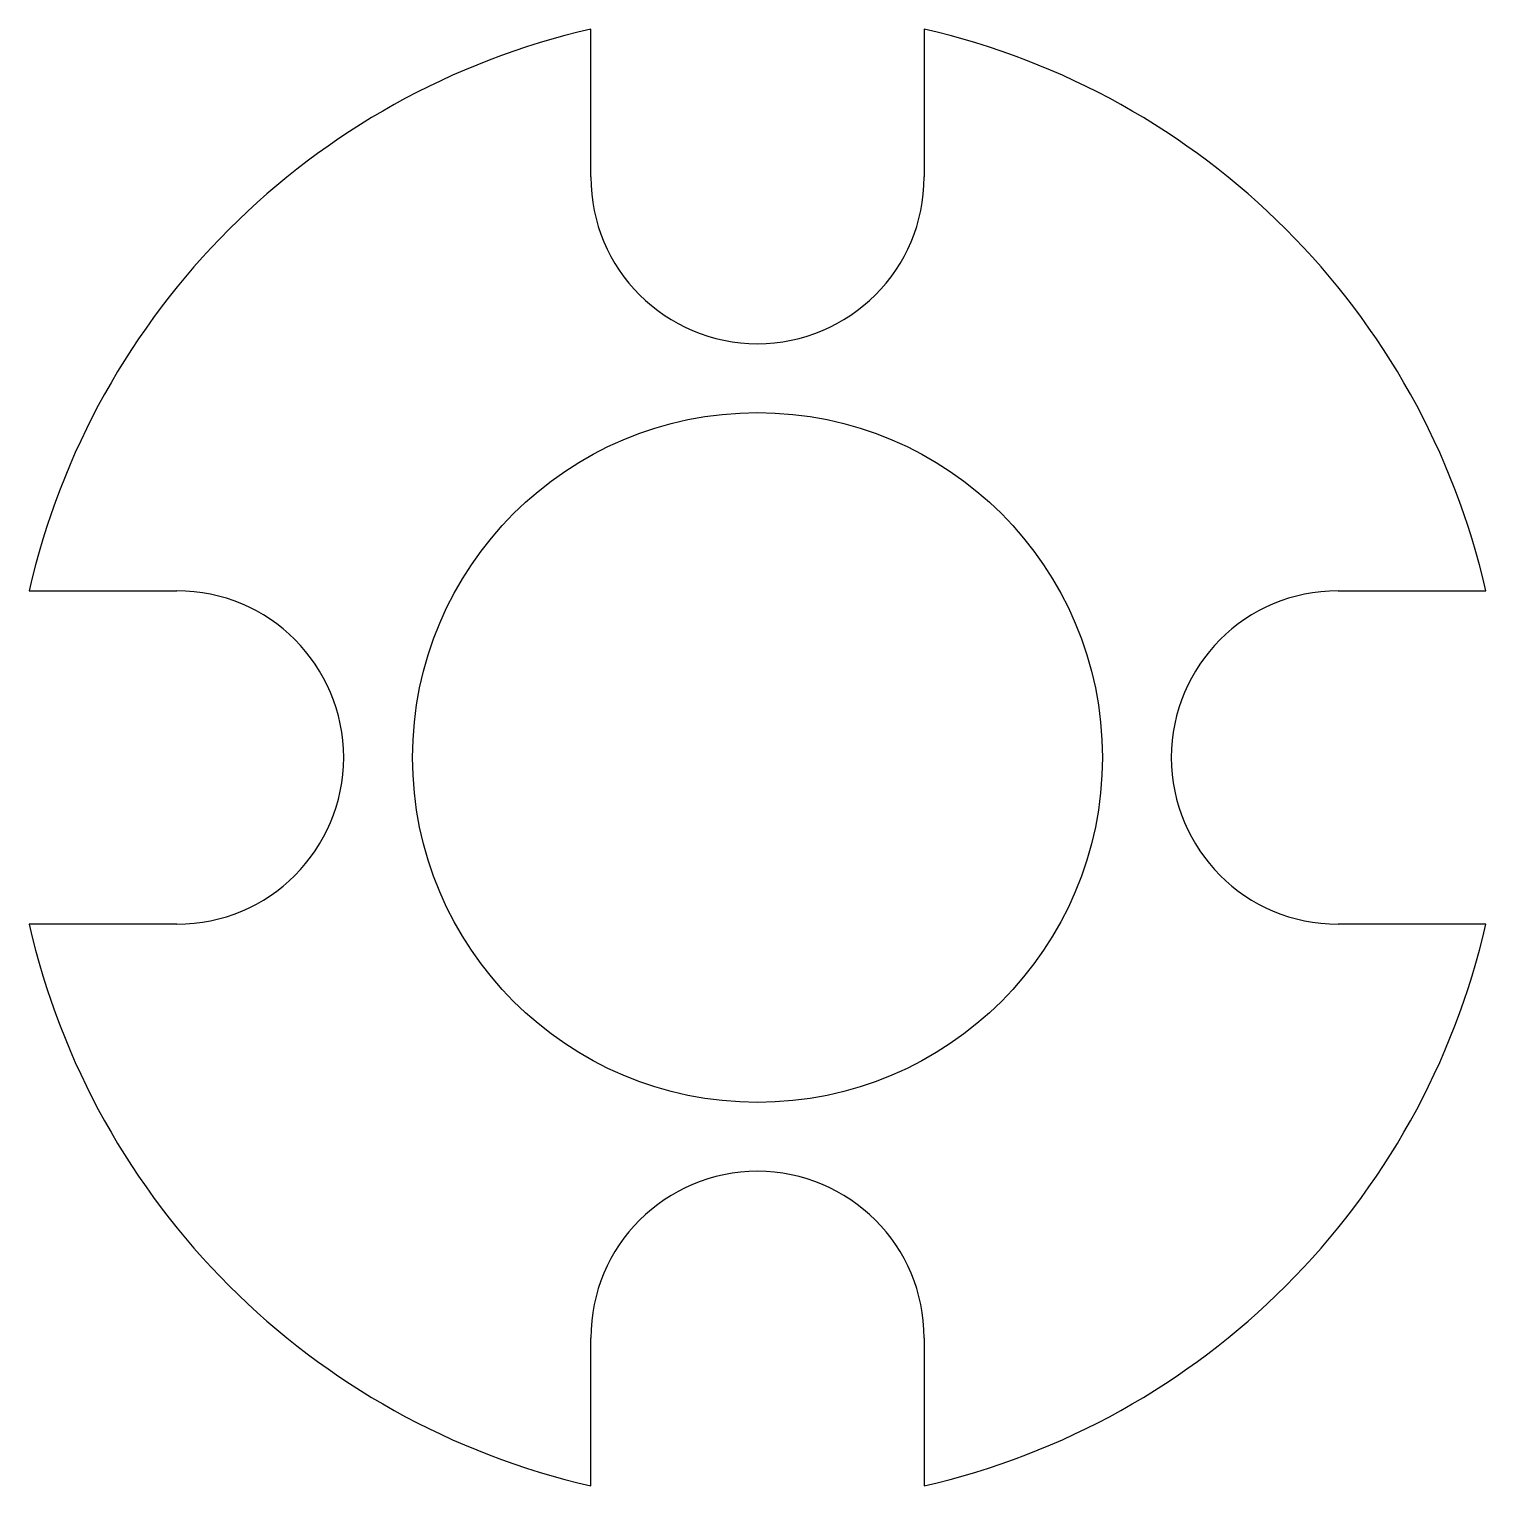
# Model space of a CAD drawing. Header units: millimetres. Extents: x -3.17 to 3.17, y -3.17 to 3.17.
import ezdxf

# ---------------------------------------------------------------- set-up
doc = ezdxf.new("R2010")
doc.units = ezdxf.units.MM

msp = doc.modelspace()

# ---------------------------------------------------------------- linework, layer by layer
at = {"color": 7, "linetype": 'Continuous', "lineweight": 25}
for p, q in [((-0.725, 2.525), (-0.725, 3.1681)), ((0.725, 3.1681), (0.725, 2.525)), ((-3.1681, 0.725), (-2.525, 0.725)), ((2.525, 0.725), (3.1681, 0.725)), ((-2.525, -0.725), (-3.1681, -0.725)), ((3.1681, -0.725), (2.525, -0.725)), ((-0.725, -3.1681), (-0.725, -2.525)), ((0.725, -2.525), (0.725, -3.1681))]:
    msp.add_line(p, q, dxfattribs=at)
msp.add_circle((0, 0), 1.5, dxfattribs=at)
for centre, radius, start, end in [((0, 0), 3.25, 12.88982, 77.11018), ((0, 0), 3.25, 102.88982, 167.11018), ((0, 2.525), 0.725, 180, 0), ((-2.525, 0), 0.725, 270, 90), ((2.525, 0), 0.725, 90, 270), ((0, 0), 3.25, 192.88982, 257.11018), ((0, 0), 3.25, 282.88982, 347.11018), ((0, -2.525), 0.725, 0, 180)]:
    msp.add_arc(centre, radius, start, end, dxfattribs=at)

doc.saveas('drawing.dxf')
